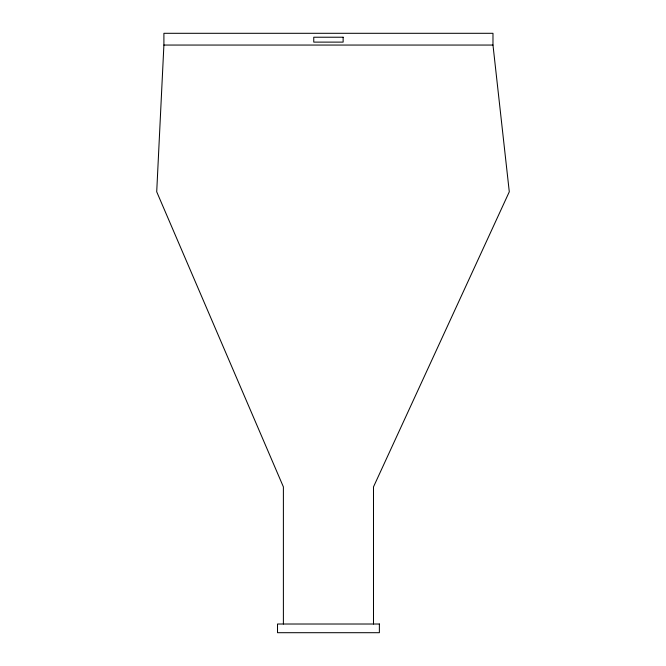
<?xml version="1.0" encoding="UTF-8"?>
<svg xmlns="http://www.w3.org/2000/svg" width="666" height="666" viewBox="0 0 666 666"><rect width="100%" height="100%" fill="white"/><g stroke="black" fill="none" stroke-linecap="round" stroke-linejoin="round"><path stroke-width="1" d="M373.493 624.017L373.493 486.896L509.29 191.791L492.982 45.055L492.982 33.3L163.903 33.3L163.903 45.055L156.71 191.791L283.391 486.896L283.391 624.017M163.903 45.055L492.982 45.055M343.132 37.221L313.753 37.221L313.753 42.116L343.132 42.116L343.132 37.221M379.37 624.017L277.514 624.017L277.514 632.7L379.37 632.7L379.37 624.017"/></g></svg>
